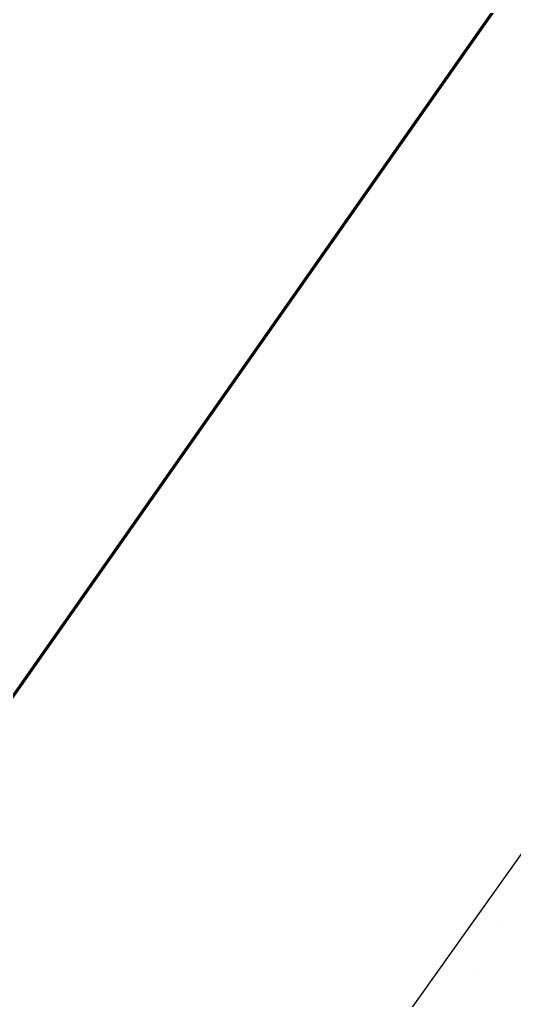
# Paper-space layout 'Layout1' of a CAD drawing. Extents: x -43 to 2298, y -18 to 768.
# Drawn here: x 1411.305 to 1412.246, y 71.192 to 73.059 of the extents above; entities that cross this region are included whole.
import ezdxf

# ---------------------------------------------------------------- set-up
doc = ezdxf.new("R2010")
doc.units = 0
doc.header["$LTSCALE"] = 5
doc.linetypes.add('CACHEX2', pattern=[0.75, 0.5, -0.25])
doc.layers.add('CARTOUCHE', color=7, linetype='Continuous')
doc.layers.add('LOGO', color=7, linetype='Continuous')

# ---------------------------------------------------------------- blocks, each defined once
blk = doc.blocks.new('A$C715108E3')
at = {"layer": 'LOGO', "color": 131}
for p, q in [((-20.5083, -13.6058), (-20.5083, -13.6058)), ((-20.5735, -13.6986), (-20.5735, -13.6986)), ((-20.524, -13.6986), (-20.524, -13.6986)), ((-20.6389, -13.7897), (-20.6389, -13.7897)), ((-20.5695, -13.7897), (-20.5695, -13.7897))]:
    blk.add_line(p, q, dxfattribs=at)
blk.add_lwpolyline([(-20.3358, -5.3705), (-20.5244, -6.0493), (-18.8268, -9.8581), (-21.759, -9.5491), (-21.8471, -10.1027), (-21.9097, -10.8565), (-21.9352, -11.1957), (-19.0429, -11.5482), (-21.5982, -15.1374), (-21.3595, -15.879), (-21.1447, -16.5576), (-21.0193, -16.9601), (-20.5289, -16.3696), (-17.1333, -11.706), (-13.6302, -12.0681), (-14.8375, -14.0161), (-16.6359, -13.7897), (-17.73, -15.3364), (-16.5602, -15.6374), (-17.0758, -16.8949), (-15.2018, -17.1211), (-14.4102, -15.977)], dxfattribs=at)
blk = doc.blocks.new('A$C581E6685')
at = {"layer": 'LOGO', "color": 32, "linetype": 'CACHEX2', "ltscale": 1.5}
blk.add_ellipse((-38.0538, 23.8138), major_axis=(-19.0311, -3.534), ratio=0.590567, dxfattribs=at)
at = {"layer": 'LOGO', "color": 32}
blk.add_ellipse((-37.6144, 23.8499), major_axis=(-13.5768, -4.2839), ratio=0.791971, dxfattribs=at)
at = {"layer": 'CARTOUCHE'}
blk.add_blockref('A$C715108E3', (-31.6739, 36.3189), dxfattribs=at)

psp = doc.layouts.get("Layout1")

# ---------------------------------------------------------------- linework, layer by layer
at = {"layer": 'CARTOUCHE', "color": 1, "lineweight": 211, "flags": 128}
psp.add_lwpolyline([(1351.3315, -13.7776), (1591.9749, 329.559)], dxfattribs=at)

# ---------------------------------------------------------------- block references
at = {"layer": 'LOGO'}
psp.add_blockref('A$C581E6685', (1464.4133, 48.7195), dxfattribs=at)

doc.saveas('drawing.dxf')
